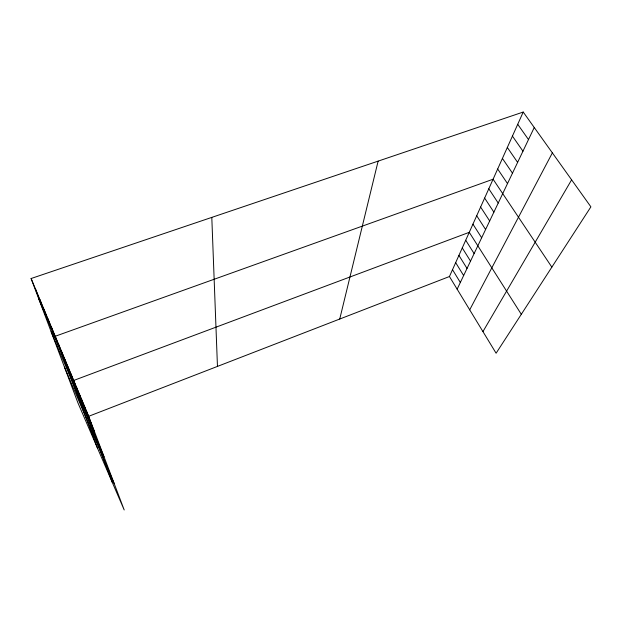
<?xml version="1.0" encoding="UTF-8"?>
<svg xmlns="http://www.w3.org/2000/svg" width="622" height="622" viewBox="0 0 622 622"><rect width="100%" height="100%" fill="white"/><g stroke="black" fill="none" stroke-linecap="round" stroke-linejoin="round"><path stroke-width="0.93" d="M339.736 319.032L378.129 161.129M449.442 276.526L523.219 112.046L590.9 206.846L496.099 353.226L449.442 276.526L88.666 416.305L31.1 278.516L523.219 112.046M457.139 289.183L534.251 127.502M469.703 309.834L552.367 152.872M482.944 331.604L571.618 179.836M517.722 124.299L528.498 139.577M512.427 136.101L522.954 151.193M507.334 147.468L517.621 162.389M502.413 158.431L512.474 173.173M497.67 169.005L507.505 183.583M551.854 267.141L493.091 179.222L55.226 336.261L97.522 448.205M488.791 188.8L498.222 203.044M484.631 198.068L493.884 212.156M480.612 207.04L489.677 220.973M476.709 215.733L485.603 229.51M472.938 224.153L481.653 237.783M521.306 314.297L469.268 232.317L73.691 380.454L112.325 482.462M465.715 240.24L474.119 253.582M462.27 247.929L470.527 261.123M458.919 255.385L467.029 268.447M455.669 262.639L463.639 275.562M452.513 269.684L460.342 282.474M64.463 367.112L114.145 483.442M51.136 331.72L104.053 456.843M38.665 298.599L94.505 431.691M88.666 416.305L124.198 509.954L77.898 402.776L31.1 278.516M86.372 410.808L92.281 426.397M83.993 405.132L89.988 420.931M81.544 399.27L87.616 415.286M79.017 393.213L85.167 409.439M76.397 386.938L82.633 403.398M70.885 373.744L77.291 390.67M67.977 366.786L74.477 383.961M64.96 359.578L71.553 376.994M61.842 352.091L68.529 369.779M58.592 344.331L65.38 362.276M51.618 327.623L58.608 346.127M47.855 318.62L54.954 337.419M43.929 309.227L51.144 328.346M39.839 299.439L47.163 318.861M35.571 289.207L43.011 308.963M211.799 217.389L217.459 366.405"/></g></svg>
